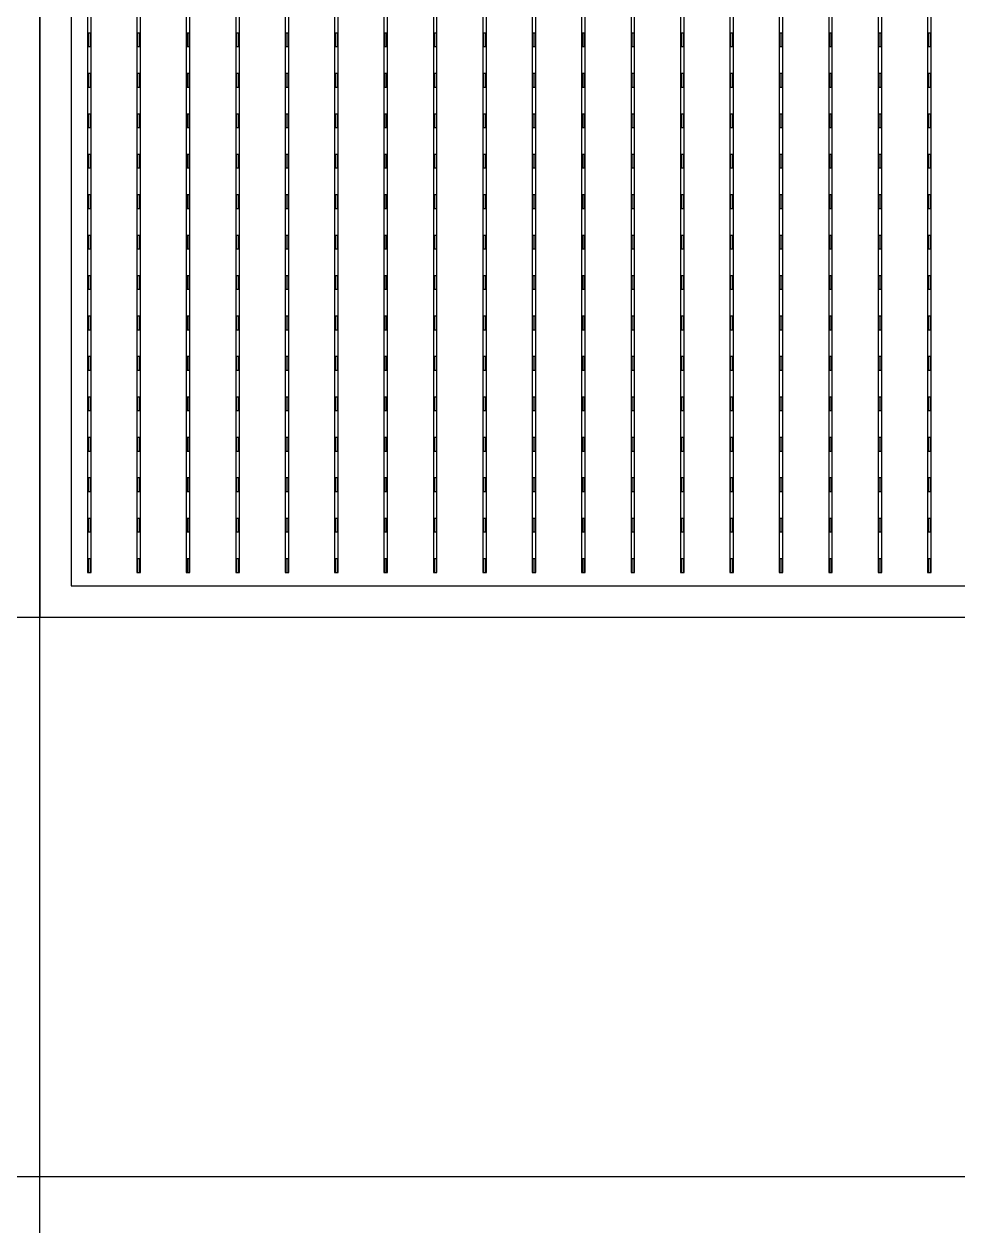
# Model space of a CAD drawing. Header units: millimetres. Extents: x -18 to 142, y -7 to 153.
# Drawn here: x 82.89 to 93.29, y -7.35 to 6.1 of the extents above; entities that cross this region are included whole.
import ezdxf

# ---------------------------------------------------------------- set-up
doc = ezdxf.new("R2010")
doc.units = ezdxf.units.MM
for name, color, linetype in [('CELLS', 5, 'Continuous'), ('CONTACT_PADS', 2, 'Continuous'), ('DICING', 4, 'Continuous'), ('FINGERS', 1, 'Continuous'), ('INSULATION', 2, 'Continuous'), ('WAFER', 1, 'Continuous')]:
    doc.layers.add(name, color=color, linetype=linetype)

msp = doc.modelspace()

# ---------------------------------------------------------------- linework, layer by layer
at = {"layer": 'CELLS'}
for points in [[(83.07, -0.5), (83.07, 20.4), (62.17, 20.4), (62.17, -0.5), (83.07, -0.5)], [(103.97, -0.5), (103.97, 20.4), (83.07, 20.4), (83.07, -0.5), (103.97, -0.5)]]:
    msp.add_lwpolyline(points, close=True, dxfattribs=at)
at = {"layer": 'CONTACT_PADS'}
for points in [[(83.633, 5.85), (83.633, 6), (83.608, 6), (83.608, 5.85), (83.633, 5.85)], [(84.183, 5.85), (84.183, 6), (84.158, 6), (84.158, 5.85), (84.183, 5.85)], [(84.733, 5.85), (84.733, 6), (84.708, 6), (84.708, 5.85), (84.733, 5.85)], [(85.283, 5.85), (85.283, 6), (85.258, 6), (85.258, 5.85), (85.283, 5.85)], [(85.833, 5.85), (85.833, 6), (85.808, 6), (85.808, 5.85), (85.833, 5.85)], [(86.383, 5.85), (86.383, 6), (86.358, 6), (86.358, 5.85), (86.383, 5.85)], [(86.933, 5.85), (86.933, 6), (86.908, 6), (86.908, 5.85), (86.933, 5.85)], [(87.483, 5.85), (87.483, 6), (87.458, 6), (87.458, 5.85), (87.483, 5.85)], [(88.033, 5.85), (88.033, 6), (88.008, 6), (88.008, 5.85), (88.033, 5.85)], [(88.583, 5.85), (88.583, 6), (88.558, 6), (88.558, 5.85), (88.583, 5.85)], [(89.133, 5.85), (89.133, 6), (89.108, 6), (89.108, 5.85), (89.133, 5.85)], [(89.683, 5.85), (89.683, 6), (89.658, 6), (89.658, 5.85), (89.683, 5.85)], [(90.233, 5.85), (90.233, 6), (90.208, 6), (90.208, 5.85), (90.233, 5.85)], [(90.783, 5.85), (90.783, 6), (90.758, 6), (90.758, 5.85), (90.783, 5.85)], [(91.333, 5.85), (91.333, 6), (91.308, 6), (91.308, 5.85), (91.333, 5.85)], [(91.883, 5.85), (91.883, 6), (91.858, 6), (91.858, 5.85), (91.883, 5.85)], [(92.433, 5.85), (92.433, 6), (92.408, 6), (92.408, 5.85), (92.433, 5.85)], [(92.983, 5.85), (92.983, 6), (92.958, 6), (92.958, 5.85), (92.983, 5.85)], [(83.633, 5.4), (83.633, 5.55), (83.608, 5.55), (83.608, 5.4), (83.633, 5.4)], [(84.183, 5.4), (84.183, 5.55), (84.158, 5.55), (84.158, 5.4), (84.183, 5.4)], [(84.733, 5.4), (84.733, 5.55), (84.708, 5.55), (84.708, 5.4), (84.733, 5.4)], [(85.283, 5.4), (85.283, 5.55), (85.258, 5.55), (85.258, 5.4), (85.283, 5.4)], [(85.833, 5.4), (85.833, 5.55), (85.808, 5.55), (85.808, 5.4), (85.833, 5.4)], [(86.383, 5.4), (86.383, 5.55), (86.358, 5.55), (86.358, 5.4), (86.383, 5.4)], [(86.933, 5.4), (86.933, 5.55), (86.908, 5.55), (86.908, 5.4), (86.933, 5.4)], [(87.483, 5.4), (87.483, 5.55), (87.458, 5.55), (87.458, 5.4), (87.483, 5.4)], [(88.033, 5.4), (88.033, 5.55), (88.008, 5.55), (88.008, 5.4), (88.033, 5.4)], [(88.583, 5.4), (88.583, 5.55), (88.558, 5.55), (88.558, 5.4), (88.583, 5.4)], [(89.133, 5.4), (89.133, 5.55), (89.108, 5.55), (89.108, 5.4), (89.133, 5.4)], [(89.683, 5.4), (89.683, 5.55), (89.658, 5.55), (89.658, 5.4), (89.683, 5.4)], [(90.233, 5.4), (90.233, 5.55), (90.208, 5.55), (90.208, 5.4), (90.233, 5.4)], [(90.783, 5.4), (90.783, 5.55), (90.758, 5.55), (90.758, 5.4), (90.783, 5.4)], [(91.333, 5.4), (91.333, 5.55), (91.308, 5.55), (91.308, 5.4), (91.333, 5.4)], [(91.883, 5.4), (91.883, 5.55), (91.858, 5.55), (91.858, 5.4), (91.883, 5.4)], [(92.433, 5.4), (92.433, 5.55), (92.408, 5.55), (92.408, 5.4), (92.433, 5.4)], [(92.983, 5.4), (92.983, 5.55), (92.958, 5.55), (92.958, 5.4), (92.983, 5.4)], [(83.633, 4.95), (83.633, 5.1), (83.608, 5.1), (83.608, 4.95), (83.633, 4.95)], [(84.183, 4.95), (84.183, 5.1), (84.158, 5.1), (84.158, 4.95), (84.183, 4.95)], [(84.733, 4.95), (84.733, 5.1), (84.708, 5.1), (84.708, 4.95), (84.733, 4.95)], [(85.283, 4.95), (85.283, 5.1), (85.258, 5.1), (85.258, 4.95), (85.283, 4.95)], [(85.833, 4.95), (85.833, 5.1), (85.808, 5.1), (85.808, 4.95), (85.833, 4.95)], [(86.383, 4.95), (86.383, 5.1), (86.358, 5.1), (86.358, 4.95), (86.383, 4.95)], [(86.933, 4.95), (86.933, 5.1), (86.908, 5.1), (86.908, 4.95), (86.933, 4.95)], [(87.483, 4.95), (87.483, 5.1), (87.458, 5.1), (87.458, 4.95), (87.483, 4.95)], [(88.033, 4.95), (88.033, 5.1), (88.008, 5.1), (88.008, 4.95), (88.033, 4.95)], [(88.583, 4.95), (88.583, 5.1), (88.558, 5.1), (88.558, 4.95), (88.583, 4.95)], [(89.133, 4.95), (89.133, 5.1), (89.108, 5.1), (89.108, 4.95), (89.133, 4.95)], [(89.683, 4.95), (89.683, 5.1), (89.658, 5.1), (89.658, 4.95), (89.683, 4.95)], [(90.233, 4.95), (90.233, 5.1), (90.208, 5.1), (90.208, 4.95), (90.233, 4.95)], [(90.783, 4.95), (90.783, 5.1), (90.758, 5.1), (90.758, 4.95), (90.783, 4.95)], [(91.333, 4.95), (91.333, 5.1), (91.308, 5.1), (91.308, 4.95), (91.333, 4.95)], [(91.883, 4.95), (91.883, 5.1), (91.858, 5.1), (91.858, 4.95), (91.883, 4.95)], [(92.433, 4.95), (92.433, 5.1), (92.408, 5.1), (92.408, 4.95), (92.433, 4.95)], [(92.983, 4.95), (92.983, 5.1), (92.958, 5.1), (92.958, 4.95), (92.983, 4.95)], [(83.633, 4.5), (83.633, 4.65), (83.608, 4.65), (83.608, 4.5), (83.633, 4.5)], [(84.183, 4.5), (84.183, 4.65), (84.158, 4.65), (84.158, 4.5), (84.183, 4.5)], [(84.733, 4.5), (84.733, 4.65), (84.708, 4.65), (84.708, 4.5), (84.733, 4.5)], [(85.283, 4.5), (85.283, 4.65), (85.258, 4.65), (85.258, 4.5), (85.283, 4.5)], [(85.833, 4.5), (85.833, 4.65), (85.808, 4.65), (85.808, 4.5), (85.833, 4.5)], [(86.383, 4.5), (86.383, 4.65), (86.358, 4.65), (86.358, 4.5), (86.383, 4.5)], [(86.933, 4.5), (86.933, 4.65), (86.908, 4.65), (86.908, 4.5), (86.933, 4.5)], [(87.483, 4.5), (87.483, 4.65), (87.458, 4.65), (87.458, 4.5), (87.483, 4.5)], [(88.033, 4.5), (88.033, 4.65), (88.008, 4.65), (88.008, 4.5), (88.033, 4.5)], [(88.583, 4.5), (88.583, 4.65), (88.558, 4.65), (88.558, 4.5), (88.583, 4.5)], [(89.133, 4.5), (89.133, 4.65), (89.108, 4.65), (89.108, 4.5), (89.133, 4.5)], [(89.683, 4.5), (89.683, 4.65), (89.658, 4.65), (89.658, 4.5), (89.683, 4.5)], [(90.233, 4.5), (90.233, 4.65), (90.208, 4.65), (90.208, 4.5), (90.233, 4.5)], [(90.783, 4.5), (90.783, 4.65), (90.758, 4.65), (90.758, 4.5), (90.783, 4.5)], [(91.333, 4.5), (91.333, 4.65), (91.308, 4.65), (91.308, 4.5), (91.333, 4.5)], [(91.883, 4.5), (91.883, 4.65), (91.858, 4.65), (91.858, 4.5), (91.883, 4.5)], [(92.433, 4.5), (92.433, 4.65), (92.408, 4.65), (92.408, 4.5), (92.433, 4.5)], [(92.983, 4.5), (92.983, 4.65), (92.958, 4.65), (92.958, 4.5), (92.983, 4.5)], [(83.633, 4.05), (83.633, 4.2), (83.608, 4.2), (83.608, 4.05), (83.633, 4.05)], [(84.183, 4.05), (84.183, 4.2), (84.158, 4.2), (84.158, 4.05), (84.183, 4.05)], [(84.733, 4.05), (84.733, 4.2), (84.708, 4.2), (84.708, 4.05), (84.733, 4.05)], [(85.283, 4.05), (85.283, 4.2), (85.258, 4.2), (85.258, 4.05), (85.283, 4.05)], [(85.833, 4.05), (85.833, 4.2), (85.808, 4.2), (85.808, 4.05), (85.833, 4.05)], [(86.383, 4.05), (86.383, 4.2), (86.358, 4.2), (86.358, 4.05), (86.383, 4.05)], [(86.933, 4.05), (86.933, 4.2), (86.908, 4.2), (86.908, 4.05), (86.933, 4.05)], [(87.483, 4.05), (87.483, 4.2), (87.458, 4.2), (87.458, 4.05), (87.483, 4.05)], [(88.033, 4.05), (88.033, 4.2), (88.008, 4.2), (88.008, 4.05), (88.033, 4.05)], [(88.583, 4.05), (88.583, 4.2), (88.558, 4.2), (88.558, 4.05), (88.583, 4.05)], [(89.133, 4.05), (89.133, 4.2), (89.108, 4.2), (89.108, 4.05), (89.133, 4.05)], [(89.683, 4.05), (89.683, 4.2), (89.658, 4.2), (89.658, 4.05), (89.683, 4.05)], [(90.233, 4.05), (90.233, 4.2), (90.208, 4.2), (90.208, 4.05), (90.233, 4.05)], [(90.783, 4.05), (90.783, 4.2), (90.758, 4.2), (90.758, 4.05), (90.783, 4.05)], [(91.333, 4.05), (91.333, 4.2), (91.308, 4.2), (91.308, 4.05), (91.333, 4.05)], [(91.883, 4.05), (91.883, 4.2), (91.858, 4.2), (91.858, 4.05), (91.883, 4.05)], [(92.433, 4.05), (92.433, 4.2), (92.408, 4.2), (92.408, 4.05), (92.433, 4.05)], [(92.983, 4.05), (92.983, 4.2), (92.958, 4.2), (92.958, 4.05), (92.983, 4.05)], [(83.633, 3.6), (83.633, 3.75), (83.608, 3.75), (83.608, 3.6), (83.633, 3.6)], [(84.183, 3.6), (84.183, 3.75), (84.158, 3.75), (84.158, 3.6), (84.183, 3.6)], [(84.733, 3.6), (84.733, 3.75), (84.708, 3.75), (84.708, 3.6), (84.733, 3.6)], [(85.283, 3.6), (85.283, 3.75), (85.258, 3.75), (85.258, 3.6), (85.283, 3.6)], [(85.833, 3.6), (85.833, 3.75), (85.808, 3.75), (85.808, 3.6), (85.833, 3.6)], [(86.383, 3.6), (86.383, 3.75), (86.358, 3.75), (86.358, 3.6), (86.383, 3.6)], [(86.933, 3.6), (86.933, 3.75), (86.908, 3.75), (86.908, 3.6), (86.933, 3.6)], [(87.483, 3.6), (87.483, 3.75), (87.458, 3.75), (87.458, 3.6), (87.483, 3.6)], [(88.033, 3.6), (88.033, 3.75), (88.008, 3.75), (88.008, 3.6), (88.033, 3.6)], [(88.583, 3.6), (88.583, 3.75), (88.558, 3.75), (88.558, 3.6), (88.583, 3.6)], [(89.133, 3.6), (89.133, 3.75), (89.108, 3.75), (89.108, 3.6), (89.133, 3.6)], [(89.683, 3.6), (89.683, 3.75), (89.658, 3.75), (89.658, 3.6), (89.683, 3.6)], [(90.233, 3.6), (90.233, 3.75), (90.208, 3.75), (90.208, 3.6), (90.233, 3.6)], [(90.783, 3.6), (90.783, 3.75), (90.758, 3.75), (90.758, 3.6), (90.783, 3.6)], [(91.333, 3.6), (91.333, 3.75), (91.308, 3.75), (91.308, 3.6), (91.333, 3.6)], [(91.883, 3.6), (91.883, 3.75), (91.858, 3.75), (91.858, 3.6), (91.883, 3.6)], [(92.433, 3.6), (92.433, 3.75), (92.408, 3.75), (92.408, 3.6), (92.433, 3.6)], [(92.983, 3.6), (92.983, 3.75), (92.958, 3.75), (92.958, 3.6), (92.983, 3.6)], [(83.633, 3.15), (83.633, 3.3), (83.608, 3.3), (83.608, 3.15), (83.633, 3.15)], [(84.183, 3.15), (84.183, 3.3), (84.158, 3.3), (84.158, 3.15), (84.183, 3.15)], [(84.733, 3.15), (84.733, 3.3), (84.708, 3.3), (84.708, 3.15), (84.733, 3.15)], [(85.283, 3.15), (85.283, 3.3), (85.258, 3.3), (85.258, 3.15), (85.283, 3.15)], [(85.833, 3.15), (85.833, 3.3), (85.808, 3.3), (85.808, 3.15), (85.833, 3.15)], [(86.383, 3.15), (86.383, 3.3), (86.358, 3.3), (86.358, 3.15), (86.383, 3.15)], [(86.933, 3.15), (86.933, 3.3), (86.908, 3.3), (86.908, 3.15), (86.933, 3.15)], [(87.483, 3.15), (87.483, 3.3), (87.458, 3.3), (87.458, 3.15), (87.483, 3.15)], [(88.033, 3.15), (88.033, 3.3), (88.008, 3.3), (88.008, 3.15), (88.033, 3.15)], [(88.583, 3.15), (88.583, 3.3), (88.558, 3.3), (88.558, 3.15), (88.583, 3.15)], [(89.133, 3.15), (89.133, 3.3), (89.108, 3.3), (89.108, 3.15), (89.133, 3.15)], [(89.683, 3.15), (89.683, 3.3), (89.658, 3.3), (89.658, 3.15), (89.683, 3.15)], [(90.233, 3.15), (90.233, 3.3), (90.208, 3.3), (90.208, 3.15), (90.233, 3.15)], [(90.783, 3.15), (90.783, 3.3), (90.758, 3.3), (90.758, 3.15), (90.783, 3.15)], [(91.333, 3.15), (91.333, 3.3), (91.308, 3.3), (91.308, 3.15), (91.333, 3.15)], [(91.883, 3.15), (91.883, 3.3), (91.858, 3.3), (91.858, 3.15), (91.883, 3.15)], [(92.433, 3.15), (92.433, 3.3), (92.408, 3.3), (92.408, 3.15), (92.433, 3.15)], [(92.983, 3.15), (92.983, 3.3), (92.958, 3.3), (92.958, 3.15), (92.983, 3.15)], [(83.633, 2.7), (83.633, 2.85), (83.608, 2.85), (83.608, 2.7), (83.633, 2.7)], [(84.183, 2.7), (84.183, 2.85), (84.158, 2.85), (84.158, 2.7), (84.183, 2.7)], [(84.733, 2.7), (84.733, 2.85), (84.708, 2.85), (84.708, 2.7), (84.733, 2.7)], [(85.283, 2.7), (85.283, 2.85), (85.258, 2.85), (85.258, 2.7), (85.283, 2.7)], [(85.833, 2.7), (85.833, 2.85), (85.808, 2.85), (85.808, 2.7), (85.833, 2.7)], [(86.383, 2.7), (86.383, 2.85), (86.358, 2.85), (86.358, 2.7), (86.383, 2.7)], [(86.933, 2.7), (86.933, 2.85), (86.908, 2.85), (86.908, 2.7), (86.933, 2.7)], [(87.483, 2.7), (87.483, 2.85), (87.458, 2.85), (87.458, 2.7), (87.483, 2.7)], [(88.033, 2.7), (88.033, 2.85), (88.008, 2.85), (88.008, 2.7), (88.033, 2.7)], [(88.583, 2.7), (88.583, 2.85), (88.558, 2.85), (88.558, 2.7), (88.583, 2.7)], [(89.133, 2.7), (89.133, 2.85), (89.108, 2.85), (89.108, 2.7), (89.133, 2.7)], [(89.683, 2.7), (89.683, 2.85), (89.658, 2.85), (89.658, 2.7), (89.683, 2.7)], [(90.233, 2.7), (90.233, 2.85), (90.208, 2.85), (90.208, 2.7), (90.233, 2.7)], [(90.783, 2.7), (90.783, 2.85), (90.758, 2.85), (90.758, 2.7), (90.783, 2.7)], [(91.333, 2.7), (91.333, 2.85), (91.308, 2.85), (91.308, 2.7), (91.333, 2.7)], [(91.883, 2.7), (91.883, 2.85), (91.858, 2.85), (91.858, 2.7), (91.883, 2.7)], [(92.433, 2.7), (92.433, 2.85), (92.408, 2.85), (92.408, 2.7), (92.433, 2.7)], [(92.983, 2.7), (92.983, 2.85), (92.958, 2.85), (92.958, 2.7), (92.983, 2.7)], [(83.633, 2.25), (83.633, 2.4), (83.608, 2.4), (83.608, 2.25), (83.633, 2.25)], [(84.183, 2.25), (84.183, 2.4), (84.158, 2.4), (84.158, 2.25), (84.183, 2.25)], [(84.733, 2.25), (84.733, 2.4), (84.708, 2.4), (84.708, 2.25), (84.733, 2.25)], [(85.283, 2.25), (85.283, 2.4), (85.258, 2.4), (85.258, 2.25), (85.283, 2.25)], [(85.833, 2.25), (85.833, 2.4), (85.808, 2.4), (85.808, 2.25), (85.833, 2.25)], [(86.383, 2.25), (86.383, 2.4), (86.358, 2.4), (86.358, 2.25), (86.383, 2.25)], [(86.933, 2.25), (86.933, 2.4), (86.908, 2.4), (86.908, 2.25), (86.933, 2.25)], [(87.483, 2.25), (87.483, 2.4), (87.458, 2.4), (87.458, 2.25), (87.483, 2.25)], [(88.033, 2.25), (88.033, 2.4), (88.008, 2.4), (88.008, 2.25), (88.033, 2.25)], [(88.583, 2.25), (88.583, 2.4), (88.558, 2.4), (88.558, 2.25), (88.583, 2.25)], [(89.133, 2.25), (89.133, 2.4), (89.108, 2.4), (89.108, 2.25), (89.133, 2.25)], [(89.683, 2.25), (89.683, 2.4), (89.658, 2.4), (89.658, 2.25), (89.683, 2.25)], [(90.233, 2.25), (90.233, 2.4), (90.208, 2.4), (90.208, 2.25), (90.233, 2.25)], [(90.783, 2.25), (90.783, 2.4), (90.758, 2.4), (90.758, 2.25), (90.783, 2.25)], [(91.333, 2.25), (91.333, 2.4), (91.308, 2.4), (91.308, 2.25), (91.333, 2.25)], [(91.883, 2.25), (91.883, 2.4), (91.858, 2.4), (91.858, 2.25), (91.883, 2.25)], [(92.433, 2.25), (92.433, 2.4), (92.408, 2.4), (92.408, 2.25), (92.433, 2.25)], [(92.983, 2.25), (92.983, 2.4), (92.958, 2.4), (92.958, 2.25), (92.983, 2.25)], [(83.633, 1.8), (83.633, 1.95), (83.608, 1.95), (83.608, 1.8), (83.633, 1.8)], [(84.183, 1.8), (84.183, 1.95), (84.158, 1.95), (84.158, 1.8), (84.183, 1.8)], [(84.733, 1.8), (84.733, 1.95), (84.708, 1.95), (84.708, 1.8), (84.733, 1.8)], [(85.283, 1.8), (85.283, 1.95), (85.258, 1.95), (85.258, 1.8), (85.283, 1.8)], [(85.833, 1.8), (85.833, 1.95), (85.808, 1.95), (85.808, 1.8), (85.833, 1.8)], [(86.383, 1.8), (86.383, 1.95), (86.358, 1.95), (86.358, 1.8), (86.383, 1.8)], [(86.933, 1.8), (86.933, 1.95), (86.908, 1.95), (86.908, 1.8), (86.933, 1.8)], [(87.483, 1.8), (87.483, 1.95), (87.458, 1.95), (87.458, 1.8), (87.483, 1.8)], [(88.033, 1.8), (88.033, 1.95), (88.008, 1.95), (88.008, 1.8), (88.033, 1.8)], [(88.583, 1.8), (88.583, 1.95), (88.558, 1.95), (88.558, 1.8), (88.583, 1.8)], [(89.133, 1.8), (89.133, 1.95), (89.108, 1.95), (89.108, 1.8), (89.133, 1.8)], [(89.683, 1.8), (89.683, 1.95), (89.658, 1.95), (89.658, 1.8), (89.683, 1.8)], [(90.233, 1.8), (90.233, 1.95), (90.208, 1.95), (90.208, 1.8), (90.233, 1.8)], [(90.783, 1.8), (90.783, 1.95), (90.758, 1.95), (90.758, 1.8), (90.783, 1.8)], [(91.333, 1.8), (91.333, 1.95), (91.308, 1.95), (91.308, 1.8), (91.333, 1.8)], [(91.883, 1.8), (91.883, 1.95), (91.858, 1.95), (91.858, 1.8), (91.883, 1.8)], [(92.433, 1.8), (92.433, 1.95), (92.408, 1.95), (92.408, 1.8), (92.433, 1.8)], [(92.983, 1.8), (92.983, 1.95), (92.958, 1.95), (92.958, 1.8), (92.983, 1.8)], [(83.633, 1.35), (83.633, 1.5), (83.608, 1.5), (83.608, 1.35), (83.633, 1.35)], [(84.183, 1.35), (84.183, 1.5), (84.158, 1.5), (84.158, 1.35), (84.183, 1.35)], [(84.733, 1.35), (84.733, 1.5), (84.708, 1.5), (84.708, 1.35), (84.733, 1.35)], [(85.283, 1.35), (85.283, 1.5), (85.258, 1.5), (85.258, 1.35), (85.283, 1.35)], [(85.833, 1.35), (85.833, 1.5), (85.808, 1.5), (85.808, 1.35), (85.833, 1.35)], [(86.383, 1.35), (86.383, 1.5), (86.358, 1.5), (86.358, 1.35), (86.383, 1.35)], [(86.933, 1.35), (86.933, 1.5), (86.908, 1.5), (86.908, 1.35), (86.933, 1.35)], [(87.483, 1.35), (87.483, 1.5), (87.458, 1.5), (87.458, 1.35), (87.483, 1.35)], [(88.033, 1.35), (88.033, 1.5), (88.008, 1.5), (88.008, 1.35), (88.033, 1.35)], [(88.583, 1.35), (88.583, 1.5), (88.558, 1.5), (88.558, 1.35), (88.583, 1.35)], [(89.133, 1.35), (89.133, 1.5), (89.108, 1.5), (89.108, 1.35), (89.133, 1.35)], [(89.683, 1.35), (89.683, 1.5), (89.658, 1.5), (89.658, 1.35), (89.683, 1.35)], [(90.233, 1.35), (90.233, 1.5), (90.208, 1.5), (90.208, 1.35), (90.233, 1.35)], [(90.783, 1.35), (90.783, 1.5), (90.758, 1.5), (90.758, 1.35), (90.783, 1.35)], [(91.333, 1.35), (91.333, 1.5), (91.308, 1.5), (91.308, 1.35), (91.333, 1.35)], [(91.883, 1.35), (91.883, 1.5), (91.858, 1.5), (91.858, 1.35), (91.883, 1.35)], [(92.433, 1.35), (92.433, 1.5), (92.408, 1.5), (92.408, 1.35), (92.433, 1.35)], [(92.983, 1.35), (92.983, 1.5), (92.958, 1.5), (92.958, 1.35), (92.983, 1.35)], [(83.633, 0.9), (83.633, 1.05), (83.608, 1.05), (83.608, 0.9), (83.633, 0.9)], [(84.183, 0.9), (84.183, 1.05), (84.158, 1.05), (84.158, 0.9), (84.183, 0.9)], [(84.733, 0.9), (84.733, 1.05), (84.708, 1.05), (84.708, 0.9), (84.733, 0.9)], [(85.283, 0.9), (85.283, 1.05), (85.258, 1.05), (85.258, 0.9), (85.283, 0.9)], [(85.833, 0.9), (85.833, 1.05), (85.808, 1.05), (85.808, 0.9), (85.833, 0.9)], [(86.383, 0.9), (86.383, 1.05), (86.358, 1.05), (86.358, 0.9), (86.383, 0.9)], [(86.933, 0.9), (86.933, 1.05), (86.908, 1.05), (86.908, 0.9), (86.933, 0.9)], [(87.483, 0.9), (87.483, 1.05), (87.458, 1.05), (87.458, 0.9), (87.483, 0.9)], [(88.033, 0.9), (88.033, 1.05), (88.008, 1.05), (88.008, 0.9), (88.033, 0.9)], [(88.583, 0.9), (88.583, 1.05), (88.558, 1.05), (88.558, 0.9), (88.583, 0.9)], [(89.133, 0.9), (89.133, 1.05), (89.108, 1.05), (89.108, 0.9), (89.133, 0.9)], [(89.683, 0.9), (89.683, 1.05), (89.658, 1.05), (89.658, 0.9), (89.683, 0.9)], [(90.233, 0.9), (90.233, 1.05), (90.208, 1.05), (90.208, 0.9), (90.233, 0.9)], [(90.783, 0.9), (90.783, 1.05), (90.758, 1.05), (90.758, 0.9), (90.783, 0.9)], [(91.333, 0.9), (91.333, 1.05), (91.308, 1.05), (91.308, 0.9), (91.333, 0.9)], [(91.883, 0.9), (91.883, 1.05), (91.858, 1.05), (91.858, 0.9), (91.883, 0.9)], [(92.433, 0.9), (92.433, 1.05), (92.408, 1.05), (92.408, 0.9), (92.433, 0.9)], [(92.983, 0.9), (92.983, 1.05), (92.958, 1.05), (92.958, 0.9), (92.983, 0.9)], [(83.633, 0.45), (83.633, 0.6), (83.608, 0.6), (83.608, 0.45), (83.633, 0.45)], [(84.183, 0.45), (84.183, 0.6), (84.158, 0.6), (84.158, 0.45), (84.183, 0.45)], [(84.733, 0.45), (84.733, 0.6), (84.708, 0.6), (84.708, 0.45), (84.733, 0.45)], [(85.283, 0.45), (85.283, 0.6), (85.258, 0.6), (85.258, 0.45), (85.283, 0.45)], [(85.833, 0.45), (85.833, 0.6), (85.808, 0.6), (85.808, 0.45), (85.833, 0.45)], [(86.383, 0.45), (86.383, 0.6), (86.358, 0.6), (86.358, 0.45), (86.383, 0.45)], [(86.933, 0.45), (86.933, 0.6), (86.908, 0.6), (86.908, 0.45), (86.933, 0.45)], [(87.483, 0.45), (87.483, 0.6), (87.458, 0.6), (87.458, 0.45), (87.483, 0.45)], [(88.033, 0.45), (88.033, 0.6), (88.008, 0.6), (88.008, 0.45), (88.033, 0.45)], [(88.583, 0.45), (88.583, 0.6), (88.558, 0.6), (88.558, 0.45), (88.583, 0.45)], [(89.133, 0.45), (89.133, 0.6), (89.108, 0.6), (89.108, 0.45), (89.133, 0.45)], [(89.683, 0.45), (89.683, 0.6), (89.658, 0.6), (89.658, 0.45), (89.683, 0.45)], [(90.233, 0.45), (90.233, 0.6), (90.208, 0.6), (90.208, 0.45), (90.233, 0.45)], [(90.783, 0.45), (90.783, 0.6), (90.758, 0.6), (90.758, 0.45), (90.783, 0.45)], [(91.333, 0.45), (91.333, 0.6), (91.308, 0.6), (91.308, 0.45), (91.333, 0.45)], [(91.883, 0.45), (91.883, 0.6), (91.858, 0.6), (91.858, 0.45), (91.883, 0.45)], [(92.433, 0.45), (92.433, 0.6), (92.408, 0.6), (92.408, 0.45), (92.433, 0.45)], [(92.983, 0.45), (92.983, 0.6), (92.958, 0.6), (92.958, 0.45), (92.983, 0.45)], [(83.633, 0), (83.633, 0.15), (83.608, 0.15), (83.608, 0), (83.633, 0)], [(84.183, 0), (84.183, 0.15), (84.158, 0.15), (84.158, 0), (84.183, 0)], [(84.733, 0), (84.733, 0.15), (84.708, 0.15), (84.708, 0), (84.733, 0)], [(85.283, 0), (85.283, 0.15), (85.258, 0.15), (85.258, 0), (85.283, 0)], [(85.833, 0), (85.833, 0.15), (85.808, 0.15), (85.808, 0), (85.833, 0)], [(86.383, 0), (86.383, 0.15), (86.358, 0.15), (86.358, 0), (86.383, 0)], [(86.933, 0), (86.933, 0.15), (86.908, 0.15), (86.908, 0), (86.933, 0)], [(87.483, 0), (87.483, 0.15), (87.458, 0.15), (87.458, 0), (87.483, 0)], [(88.033, 0), (88.033, 0.15), (88.008, 0.15), (88.008, 0), (88.033, 0)], [(88.583, 0), (88.583, 0.15), (88.558, 0.15), (88.558, 0), (88.583, 0)], [(89.133, 0), (89.133, 0.15), (89.108, 0.15), (89.108, 0), (89.133, 0)], [(89.683, 0), (89.683, 0.15), (89.658, 0.15), (89.658, 0), (89.683, 0)], [(90.233, 0), (90.233, 0.15), (90.208, 0.15), (90.208, 0), (90.233, 0)], [(90.783, 0), (90.783, 0.15), (90.758, 0.15), (90.758, 0), (90.783, 0)], [(91.333, 0), (91.333, 0.15), (91.308, 0.15), (91.308, 0), (91.333, 0)], [(91.883, 0), (91.883, 0.15), (91.858, 0.15), (91.858, 0), (91.883, 0)], [(92.433, 0), (92.433, 0.15), (92.408, 0.15), (92.408, 0), (92.433, 0)], [(92.983, 0), (92.983, 0.15), (92.958, 0.15), (92.958, 0), (92.983, 0)]]:
    msp.add_lwpolyline(points, close=True, dxfattribs=at)
at = {"layer": 'DICING'}
for p, q in [((83.07, -7.35), (83.07, 152.65)), ((83.07, -7.35), (83.07, 152.65)), ((83.07, -7.35), (83.07, 152.65)), ((83.07, -7.35), (83.07, 152.65)), ((83.07, -7.35), (83.07, 152.65)), ((83.07, -7.35), (83.07, 152.65)), ((83.07, -7.35), (83.07, 131.75)), ((83.07, -7.35), (83.07, 131.75)), ((83.07, -7.35), (83.07, 131.75)), ((83.07, -7.35), (83.07, 131.75)), ((83.07, -7.35), (83.07, 131.75)), ((83.07, -7.35), (83.07, 131.75)), ((83.07, -7.35), (83.07, 110.85)), ((83.07, -7.35), (83.07, 110.85)), ((83.07, -7.35), (83.07, 110.85)), ((83.07, -7.35), (83.07, 110.85)), ((83.07, -7.35), (83.07, 110.85)), ((83.07, -7.35), (83.07, 110.85)), ((83.07, -7.35), (83.07, 89.95)), ((83.07, -7.35), (83.07, 89.95)), ((83.07, -7.35), (83.07, 89.95)), ((83.07, -7.35), (83.07, 89.95)), ((83.07, -7.35), (83.07, 89.95)), ((83.07, -7.35), (83.07, 89.95)), ((83.07, -7.35), (83.07, 69.05)), ((83.07, -7.35), (83.07, 69.05)), ((83.07, -7.35), (83.07, 69.05)), ((83.07, -7.35), (83.07, 69.05)), ((83.07, -7.35), (83.07, 69.05)), ((83.07, -7.35), (83.07, 69.05)), ((83.07, -7.35), (83.07, 48.15)), ((83.07, -7.35), (83.07, 48.15)), ((83.07, -7.35), (83.07, 48.15)), ((83.07, -7.35), (83.07, 48.15)), ((83.07, -7.35), (83.07, 48.15)), ((83.07, -7.35), (83.07, 48.15)), ((83.07, -7.35), (83.07, 27.25)), ((83.07, -7.35), (83.07, 27.25)), ((83.07, -7.35), (83.07, 27.25)), ((-17.83, -0.5), (100.37, -0.5)), ((-17.83, -0.5), (121.27, -0.5)), ((-17.83, -0.5), (142.17, -0.5)), ((-17.83, -0.5), (142.17, -0.5)), ((-17.83, -0.5), (142.17, -0.5)), ((-17.83, -0.5), (142.17, -0.5)), ((-17.83, -0.5), (142.17, -0.5)), ((-17.83, -0.5), (142.17, -0.5)), ((-17.83, -0.5), (142.17, -0.5)), ((-17.83, -0.5), (142.17, -0.5)), ((-17.83, -0.5), (142.17, -0.5)), ((-17.83, -0.5), (142.17, -0.5)), ((-17.83, -0.5), (142.17, -0.5)), ((-17.83, -0.5), (142.17, -0.5)), ((-17.83, -0.5), (142.17, -0.5)), ((-17.83, -0.5), (142.17, -0.5)), ((-17.83, -0.5), (142.17, -0.5)), ((-17.83, -0.5), (142.17, -0.5)), ((-17.83, -0.5), (142.17, -0.5)), ((-17.83, -0.5), (142.17, -0.5)), ((-17.83, -0.5), (142.17, -0.5)), ((-17.83, -0.5), (142.17, -0.5)), ((-17.83, -0.5), (142.17, -0.5)), ((-17.83, -0.5), (142.17, -0.5)), ((-17.83, -0.5), (142.17, -0.5)), ((-17.83, -0.5), (142.17, -0.5)), ((-17.83, -0.5), (142.17, -0.5)), ((-17.83, -0.5), (142.17, -0.5)), ((-17.83, -0.5), (142.17, -0.5)), ((-17.83, -0.5), (142.17, -0.5)), ((-17.83, -0.5), (142.17, -0.5)), ((-17.83, -0.5), (142.17, -0.5)), ((-17.83, -0.5), (142.17, -0.5)), ((-17.83, -0.5), (142.17, -0.5)), ((-17.83, -0.5), (142.17, -0.5)), ((-17.83, -0.5), (142.17, -0.5)), ((-17.83, -0.5), (142.17, -0.5)), ((-17.83, -0.5), (142.17, -0.5)), ((-17.83, -0.5), (142.17, -0.5))]:
    msp.add_line(p, q, dxfattribs=at)
at = {"layer": 'FINGERS'}
for points in [[(83.64, 0), (83.64, 19.9), (83.6, 19.9), (83.6, 0), (83.64, 0)], [(84.19, 0), (84.19, 19.9), (84.15, 19.9), (84.15, 0), (84.19, 0)], [(84.74, 0), (84.74, 19.9), (84.7, 19.9), (84.7, 0), (84.74, 0)], [(85.29, 0), (85.29, 19.9), (85.25, 19.9), (85.25, 0), (85.29, 0)], [(85.84, 0), (85.84, 19.9), (85.8, 19.9), (85.8, 0), (85.84, 0)], [(86.39, 0), (86.39, 19.9), (86.35, 19.9), (86.35, 0), (86.39, 0)], [(86.94, 0), (86.94, 19.9), (86.9, 19.9), (86.9, 0), (86.94, 0)], [(87.49, 0), (87.49, 19.9), (87.45, 19.9), (87.45, 0), (87.49, 0)], [(88.04, 0), (88.04, 19.9), (88, 19.9), (88, 0), (88.04, 0)], [(88.59, 0), (88.59, 19.9), (88.55, 19.9), (88.55, 0), (88.59, 0)], [(89.14, 0), (89.14, 19.9), (89.1, 19.9), (89.1, 0), (89.14, 0)], [(89.69, 0), (89.69, 19.9), (89.65, 19.9), (89.65, 0), (89.69, 0)], [(90.24, 0), (90.24, 19.9), (90.2, 19.9), (90.2, 0), (90.24, 0)], [(90.79, 0), (90.79, 19.9), (90.75, 19.9), (90.75, 0), (90.79, 0)], [(91.34, 0), (91.34, 19.9), (91.3, 19.9), (91.3, 0), (91.34, 0)], [(91.89, 0), (91.89, 19.9), (91.85, 19.9), (91.85, 0), (91.89, 0)], [(92.44, 0), (92.44, 19.9), (92.4, 19.9), (92.4, 0), (92.44, 0)], [(92.99, 0), (92.99, 19.9), (92.95, 19.9), (92.95, 0), (92.99, 0)]]:
    msp.add_lwpolyline(points, close=True, dxfattribs=at)
at = {"layer": 'INSULATION'}
msp.add_lwpolyline([(103.62, -0.15), (103.62, 20.05), (83.42, 20.05), (83.42, -0.15), (103.62, -0.15)], close=True, dxfattribs=at)
at = {"layer": 'WAFER'}
msp.add_lwpolyline([(-16.136, -6.725), (140.476, -6.725), (141.545, -5.656), (141.545, 150.956), (140.476, 152.025), (-16.136, 152.025), (-17.205, 150.956), (-17.205, -5.656), (-16.136, -6.725)], close=True, dxfattribs=at)

doc.saveas('drawing.dxf')
